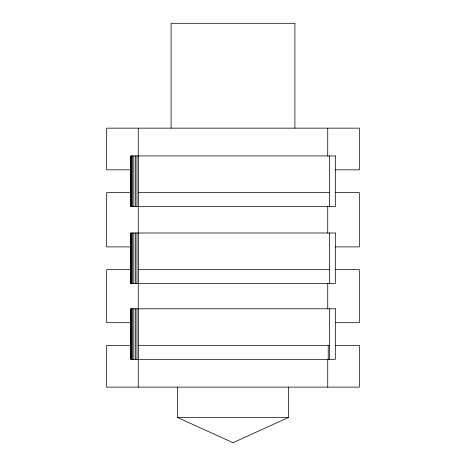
<?xml version="1.0" encoding="UTF-8"?>
<svg xmlns="http://www.w3.org/2000/svg" width="466" height="466" viewBox="0 0 466 466"><rect width="100%" height="100%" fill="white"/><g stroke="black" fill="none" stroke-linecap="round" stroke-linejoin="round"><path stroke-width="0.7" d="M335.322 345.428L359.327 345.428L359.327 387.118L106.673 387.118L106.673 345.428L130.678 345.428M288.582 387.118L288.582 417.437L233 442.7L177.418 417.437L177.418 387.118M130.678 169.84L106.673 169.84L106.673 128.15L359.327 128.15L359.327 169.84L335.322 169.84M130.678 192.575L106.673 192.575L106.673 246.898L130.678 246.898M138.629 192.575L329.462 192.575M335.322 192.575L359.327 192.575L359.327 246.898L335.322 246.898M130.678 269.633L106.673 269.633L106.673 322.693L130.678 322.693M138.629 269.633L329.462 269.633M335.322 269.633L359.327 269.633L359.327 322.693L335.322 322.693M138.629 345.428L329.462 345.428M177.418 417.437L288.582 417.437M329.462 155.941L329.462 206.473M329.462 233L329.462 283.532M329.462 308.795L329.462 359.327M328.233 345.428L328.233 359.327M327.744 128.15L327.744 155.941M327.744 206.473L327.744 233M327.744 283.532L327.744 308.795M327.744 359.327L327.744 387.118M294.902 128.15L294.902 23.3L171.098 23.3L171.098 128.15M138.629 155.941L138.629 206.473M138.629 233L138.629 283.532M138.629 308.795L138.629 359.327M138.256 128.15L138.256 155.941M138.256 206.473L138.256 233M138.256 283.532L138.256 308.795M138.256 359.327L138.256 387.118M136.992 155.941L136.992 206.473M136.992 233L136.992 283.532M136.992 308.795L136.992 359.327M135.356 155.941L135.356 206.473M135.356 233L135.356 283.532M135.356 308.795L135.356 359.327M133.835 155.941L133.835 206.473M133.835 233L133.835 283.532M133.835 308.795L133.835 359.327M132.525 155.941L132.525 206.473M132.525 233L132.525 283.532M132.525 308.795L132.525 359.327M131.523 155.941L131.523 206.473M131.523 233L131.523 283.532M131.523 308.795L131.523 359.327M130.894 155.941L130.894 206.473M130.894 233L130.894 283.532M130.894 308.795L130.894 359.327M335.322 155.941L130.678 155.941L130.678 206.473L335.322 206.473L335.322 155.941M335.322 233L130.678 233L130.678 283.532L335.322 283.532L335.322 233M335.322 308.795L130.678 308.795L130.678 359.327L335.322 359.327L335.322 308.795"/></g></svg>
